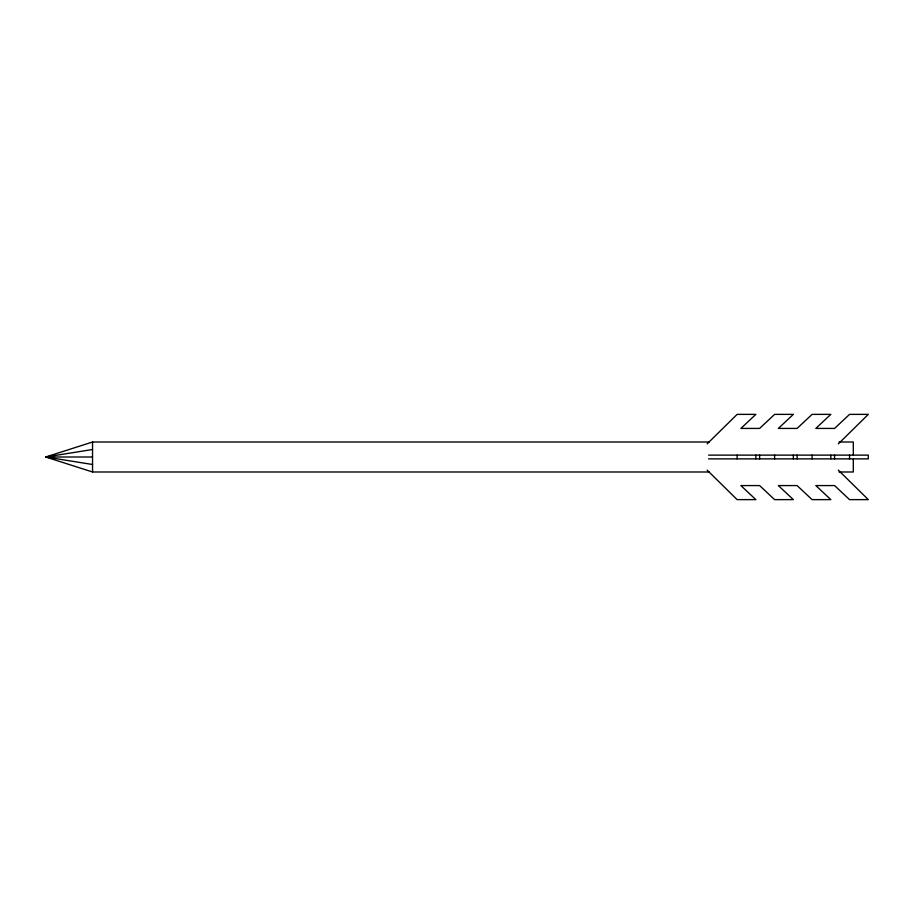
<?xml version="1.0" encoding="UTF-8"?>
<svg xmlns="http://www.w3.org/2000/svg" width="914" height="914" viewBox="0 0 914 914"><rect width="100%" height="100%" fill="white"/><g stroke="black" fill="none" stroke-linecap="round" stroke-linejoin="round"><path stroke-width="1.37" d="M707.15 443.884L737.13 414.373L755.867 414.373L740.877 428.426L759.614 428.426L774.615 414.373L793.352 414.373L778.362 428.426L797.099 428.426L812.089 414.373L830.826 414.373L815.836 428.426L834.573 428.426L849.563 414.373L868.3 414.373L838.321 443.884M709.15 471.99L92.543 471.99L45.7 457L92.543 442.01L709.218 442.01M92.543 464.495L45.7 457L92.543 449.505M839.052 442.01L853.31 442.01L853.31 454.955M708.579 455.126L868.3 455.126L868.3 458.874L708.579 458.874M45.7 457L92.543 457M839.041 471.99L853.31 471.99L853.31 459.045M838.321 470.116L868.3 499.627L849.563 499.627L834.573 485.574L815.836 485.574L830.826 499.627L812.089 499.627L797.099 485.574L778.362 485.574L793.352 499.627L774.615 499.627L759.614 485.574L740.877 485.574L755.867 499.627L737.13 499.627L707.15 470.116M849.563 455.126L849.563 458.874M834.573 455.126L834.573 458.874M830.826 455.126L830.826 458.874M812.089 455.126L812.089 458.874M797.099 455.126L797.099 458.874M793.352 455.126L793.352 458.874M774.615 455.126L774.615 458.874M759.614 455.126L759.614 458.874M755.867 455.126L755.867 458.874M737.13 455.126L737.13 458.874M92.543 442.01L92.543 471.99"/></g></svg>
